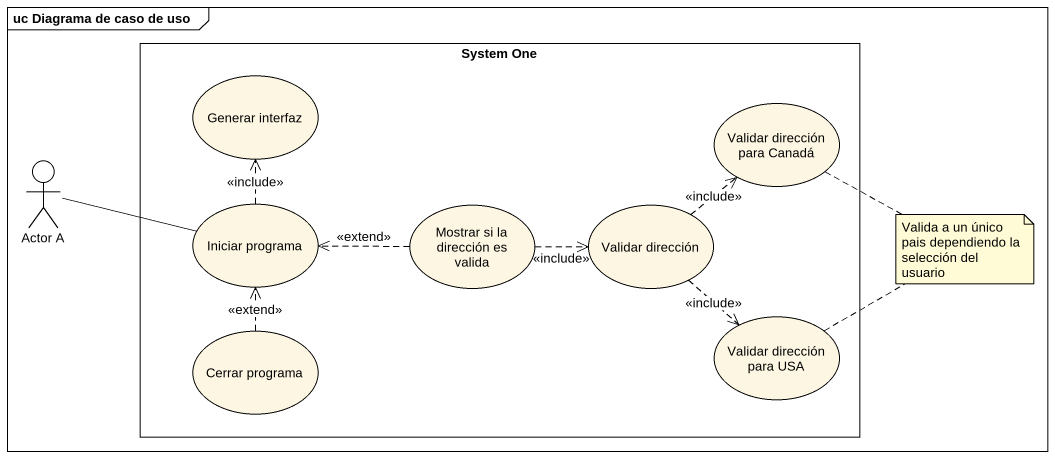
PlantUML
@startuml
mainframe uc Diagrama de caso de uso
rectangle "System One" as System_One {
  usecase "Generar interfaz" as Generar_interfaz
  usecase "Validar dirección para Canadá" as Validar_dirección_para
  usecase "Iniciar programa" as Iniciar_programa
  usecase "Mostrar si la dirección es valida" as Mostrar_si_la_dirección_es
  usecase "Validar dirección" as Validar_dirección
  usecase "Cerrar programa" as Cerrar_programa
  usecase "Validar dirección para USA" as Validar_dirección_para_USA
}
actor "Actor A" as Actor_A
Actor_A -right- Iniciar_programa
Iniciar_programa .up.> Generar_interfaz : <<include>>
Mostrar_si_la_dirección_es .left.> Iniciar_programa : <<extend>>
Mostrar_si_la_dirección_es .right.> Validar_dirección : <<include>>
Validar_dirección .up.> Validar_dirección_para : <<include>>
Validar_dirección ..> Validar_dirección_para_USA : <<include>>
Cerrar_programa .up.> Iniciar_programa : <<extend>>
note as N1
  Valida a un único pais dependiendo la selección del usuario
end note
N1 .. Validar_dirección_para_USA
N1 .. Validar_dirección_para
@enduml
